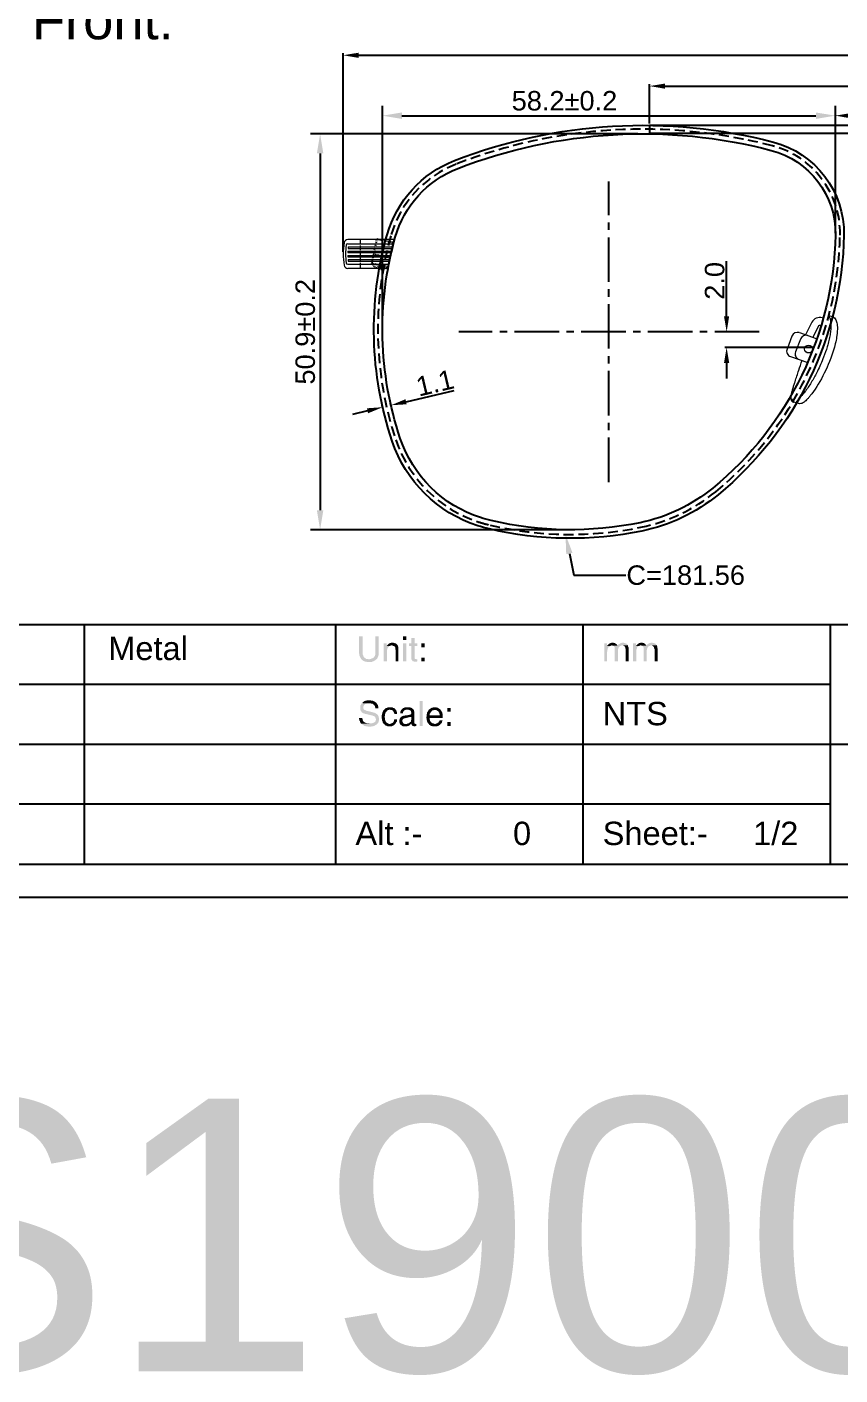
# Model space of a CAD drawing. Header units: millimetres. Extents: x 1448 to 2566, y 1057 to 1416.
# Drawn here: x 1905.1 to 2009.6, y 1057.2 to 1230.3 of the extents above; entities that cross this region are included whole.
import ezdxf
from ezdxf import colors
from ezdxf.entities.mleader import LeaderData, LeaderLine
from ezdxf.math import Vec2, Vec3

# ---------------------------------------------------------------- set-up
doc = ezdxf.new("R2010")
doc.units = ezdxf.units.MM
for name, pattern in [('ACAD_ISO02W100', [15, 12, -3]), ('CENTER2', [28.575, 19.05, -3.175, 3.175, -3.175]), ('DASHED2', [0.375, 0.25, -0.125]), ('HIDDEN', [9.525, 6.35, -3.175]), ('HIDDEN2', [0.1875, 0.125, -0.0625])]:
    doc.linetypes.add(name, pattern=pattern)
for name, color, linetype in [('Center Line', 2, 'CENTER2'), ('Dimension', 3, 'Continuous'), ('Hidden Line', 1, 'HIDDEN2'), ('Text', 4, 'Continuous')]:
    doc.layers.add(name, color=color, linetype=linetype)
doc.layers.add('标注', color=4, linetype='Continuous', lineweight=5)
doc.styles.get("Standard").update_dxf_attribs({"font": 'arial.ttf'})
doc.styles.add('宋体', font='SimSun.ttf')
doc.styles.add('样式 1', font='romant.shx')
doc.dimstyles.new('ISO-25$0', dxfattribs={"dimtxt": 2.5, "dimasz": 2.5, "dimexe": 0.5, "dimexo": 1, "dimgap": 1, "dimtad": 0, "dimtih": 1, "dimtoh": 1, "dimdec": 1, "dimzin": 10, "dimdsep": 46, "dimlunit": 6, "dimtxsty": '样式 1', "dimcen": 0, "dimclrd": 256, "dimclre": 256, "dimclrt": 7, "dimazin": 0, "dimtfac": 1, "dimtdec": 1, "dimtofl": 0, "dimtmove": 0, "dimatfit": 0, "dimfxl": 1, "dimtolj": 1, "dimtzin": 10, "dimarcsym": 0})
doc.dimstyles.new('Standard$0', dxfattribs={"dimtxt": 2.3, "dimasz": 2, "dimexe": 1, "dimexo": 1, "dimgap": 1, "dimtad": 0, "dimtih": 1, "dimtoh": 1, "dimdec": 1, "dimzin": 0, "dimdsep": 46, "dimtxsty": 'Standard', "dimcen": 0, "dimclrd": 4, "dimclre": 4, "dimclrt": 4, "dimadec": 1, "dimazin": 0, "dimtfac": 1, "dimtdec": 1, "dimtofl": 0, "dimtmove": 0, "dimatfit": 0, "dimfxl": 1, "dimtolj": 1, "dimtzin": 0, "dimarcsym": 0})

# ---------------------------------------------------------------- blocks, each defined once
blk = doc.blocks.new('*D165')
at = {"layer": 'Defpoints', "color": 0, "transparency": 16777216}
for p in [(1995.05, 1191.19), (1997.19, 1191.19), (2006.56, 1189.19)]:
    blk.add_point(p, dxfattribs=at)
at = {"layer": 'Dimension', "color": 3, "lineweight": -2, "transparency": 16777216}
for p, q in [((1995.05, 1193.19), (1995.05, 1200.27)), ((1996.94, 1191.19), (1994.8, 1191.19)), ((2006.31, 1189.19), (1994.8, 1189.19)), ((1995.05, 1187.19), (1995.05, 1185.19))]:
    blk.add_line(p, q, dxfattribs=at)
at = {"layer": 'Dimension', "color": 3, "transparency": 16777216}
for points in [[(1994.71, 1193.19), (1995.38, 1193.19), (1995.05, 1191.19)], [(1994.71, 1187.19), (1995.38, 1187.19), (1995.05, 1189.19)]]:
    blk.add_solid(points, dxfattribs=at)
at = {"layer": 'Dimension', "transparency": 16777216, "insert": (1993.52, 1197.73), "char_height": 2.5, "attachment_point": 5, "rotation": 90}
blk.add_mtext('\\A1;2.0', dxfattribs=at)
blk = doc.blocks.new('ET3WT23T32T')
at = {"layer": 'Center Line', "color": 251, "linetype": 'DASHED2', "ltscale": 0.3, "true_color": 0x636466}
for p, q in [((-4.36, 3.72), (-4.36, 0.52)), ((-4.36, 3.72), (-2.16, 3.72)), ((-2.16, 0.52), (-2.16, 3.72))]:
    blk.add_line(p, q, dxfattribs=at)
blk.add_lwpolyline([(-4.36, 1.72), (-2.16, 1.72)], dxfattribs=at)
blk.add_lwpolyline([(-2.16, 0.52, -0.180894), (-3.06, 0.04), (-3.06, 0.27), (-3.46, 0.27), (-3.46, 0.04, -0.180894), (-4.36, 0.52)], format="xyb", close=True, dxfattribs=at)
blk = doc.blocks.new('*D234')
at = {"layer": 'Defpoints', "color": 0, "transparency": 16777216}
for p in [(2009.02, 1218.95), (2009.02, 1203.83), (1950.82, 1191.45)]:
    blk.add_point(p, dxfattribs=at)
at = {"layer": 'Dimension', "lineweight": -2, "transparency": 16777216}
for p, q in [((1950.82, 1192.07), (1950.82, 1220.2)), ((2009.02, 1204.45), (2009.02, 1220.2)), ((1953.32, 1218.95), (2006.52, 1218.95))]:
    blk.add_line(p, q, dxfattribs=at)
at = {"layer": 'Dimension', "transparency": 16777216}
for points in [[(1953.32, 1219.36), (1953.32, 1218.53), (1950.82, 1218.95)], [(2006.52, 1219.36), (2006.52, 1218.53), (2009.02, 1218.95)]]:
    blk.add_solid(points, dxfattribs=at)
at = {"layer": 'Dimension', "transparency": 16777216, "insert": (1974.21, 1220.85), "char_height": 2.5, "attachment_point": 5}
blk.add_mtext('58.2±0.2', dxfattribs=at)
blk = doc.blocks.new('*D235')
at = {"layer": 'Defpoints', "color": 0, "transparency": 16777216}
for p in [(1984.25, 1216.61), (1942.81, 1165.76), (1974.97, 1165.76)]:
    blk.add_point(p, dxfattribs=at)
at = {"layer": 'Dimension', "lineweight": -2, "transparency": 16777216}
for p, q in [((1983.63, 1216.61), (1941.56, 1216.61)), ((1942.81, 1214.11), (1942.81, 1168.26)), ((1974.35, 1165.76), (1941.56, 1165.76))]:
    blk.add_line(p, q, dxfattribs=at)
at = {"layer": 'Dimension', "transparency": 16777216}
for points in [[(1942.39, 1214.11), (1943.22, 1214.11), (1942.81, 1216.61)], [(1942.39, 1168.26), (1943.22, 1168.26), (1942.81, 1165.76)]]:
    blk.add_solid(points, dxfattribs=at)
at = {"layer": 'Dimension', "transparency": 16777216, "insert": (1940.91, 1191.19), "char_height": 2.5, "attachment_point": 5, "rotation": 90}
blk.add_mtext('50.9±0.2', dxfattribs=at)
blk = doc.blocks.new('bab')
at = {"lineweight": 9}
for p, q in [((148.83, 441.63), (148, 440.01)), ((151.5, 442.3), (151.05, 442.45)), ((147.23, 440.27), (149.4, 439.52)), ((149.72, 441.17), (148.96, 439.68)), ((146.28, 439.83), (145.65, 438.17)), ((147.38, 439.45), (146.74, 437.8)), ((146.1, 437.19), (148.3, 436.44)), ((147.11, 431.16), (146.52, 431.36))]:
    blk.add_line(p, q, dxfattribs=at)
blk.add_circle((148.41, 438.16), 0.5, dxfattribs=at)
for centre, radius, start, end in [((149.86, 441.04), 1.18, 74.8054, 150.4338), ((146.98, 439.56), 0.75, 71.0385, 158.9464), ((148.08, 439.19), 0.75, 71.0385, 158.9464), ((149.86, 441.04), 0.18, 70.6422, 150.4338), ((146.35, 437.9), 0.75, 158.9464, 251.0385), ((147.44, 437.53), 0.75, 158.9464, 251.0385)]:
    blk.add_arc(centre, radius, start, end, dxfattribs=at)
blk.add_arc((146.68, 431.84), 0.5, 187.9646, 251.0385)
for points, knots in [([(151.03, 442.37), (151.06, 442.33), (151.09, 442.29), (151.16, 442.13), (151.2, 442.01), (151.26, 441.72), (151.27, 441.56), (151.29, 441.2), (151.28, 441.01), (151.26, 440.61), (151.23, 440.39), (151.17, 439.94), (151.12, 439.69), (151.01, 439.2), (150.95, 438.95), (150.86, 438.63), (150.83, 438.54), (150.81, 438.46)], [0.342327, 0.342327, 0.342327, 0.342327, 0.733059, 0.733059, 1.466118, 1.466118, 2.199177, 2.199177, 2.932236, 2.932236, 3.665693, 3.665693, 4.39915, 4.39915, 5.132608, 5.132608, 5.375972, 5.375972, 5.375972, 5.375972]), ([(151.5, 442.3), (151.59, 442.27), (151.66, 442.22), (151.87, 442.03), (151.96, 441.85), (152.08, 441.48), (152.11, 441.24), (152.13, 440.66), (152.11, 440.3), (152.02, 439.64), (151.97, 439.36), (151.84, 438.77), (151.76, 438.47), (151.67, 438.17)], [0, 0, 0, 0, 0.525689, 0.525689, 1.652907, 1.652907, 2.923389, 2.923389, 4.456515, 4.456515, 5.498466, 5.498466, 6.576224, 6.576224, 6.576224, 6.576224]), ([(150.81, 438.46), (150.67, 438.01), (150.51, 437.56), (150.1, 436.49), (149.84, 435.88), (149.34, 434.88), (149.11, 434.45), (148.6, 433.6), (148.33, 433.19), (148.01, 432.76), (147.96, 432.7), (147.92, 432.65)], [12.477352, 12.477352, 12.477352, 12.477352, 13.824357, 13.824357, 15.774274, 15.774274, 17.2906, 17.2906, 18.806925, 18.806925, 19.033217, 19.033217, 19.033217, 19.033217]), ([(151.67, 438.17), (151.34, 437.09), (150.92, 436.05), (149.95, 434.09), (149.41, 433.2), (148.82, 432.42)], [0, 0, 0, 0, 3.393519, 3.393519, 6.793295, 6.793295, 6.793295, 6.793295]), ([(146.6, 433.75), (146.63, 433.82), (146.65, 433.89), (146.83, 434.45), (146.99, 434.95), (147.3, 435.86), (147.44, 436.28), (147.59, 436.68)], [9.004309, 9.004309, 9.004309, 9.004309, 9.230601, 9.230601, 10.746927, 10.746927, 12.028994, 12.028994, 12.028994, 12.028994]), ([(146.33, 432.85), (146.37, 432.99), (146.42, 433.14), (146.51, 433.44), (146.56, 433.59), (146.6, 433.75)], [8.414025, 8.414025, 8.414025, 8.414025, 8.934537, 8.934537, 9.455744, 9.455744, 9.455744, 9.455744]), ([(146.18, 431.77), (146.18, 431.77), (146.18, 431.77), (146.18, 431.77), (146.18, 431.78), (146.18, 431.8), (146.17, 431.91), (146.17, 432.01), (146.19, 432.23), (146.21, 432.35), (146.26, 432.58), (146.29, 432.71), (146.33, 432.85)], [0.853482, 0.853482, 0.853482, 0.853482, 0.855432, 0.855432, 0.855432, 0.944962, 0.944962, 1.417442, 1.417442, 1.889923, 1.889923, 2.345183, 2.345183, 2.345183, 2.345183]), ([(147.92, 432.65), (147.83, 432.53), (147.74, 432.41), (147.56, 432.19), (147.46, 432.08), (147.37, 431.97), (147.36, 431.96), (147.35, 431.95), (147.33, 431.93), (147.28, 431.87), (147.23, 431.81), (147.17, 431.75), (147.06, 431.62), (146.94, 431.49), (146.83, 431.36)], [20.071782, 20.071782, 20.071782, 20.071782, 20.592988, 20.592988, 21.113501, 21.113501, 21.113501, 21.18052, 21.18052, 21.18052, 21.484011, 21.484011, 21.484011, 22.11914, 22.11914, 22.11914, 22.11914]), ([(148.27, 431.75), (148.13, 431.59), (147.99, 431.45), (147.71, 431.25), (147.57, 431.18), (147.31, 431.12), (147.2, 431.13), (147.11, 431.16)], [0, 0, 0, 0, 0.796315, 0.796315, 1.559532, 1.559532, 2.335249, 2.335249, 2.335249, 2.335249]), ([(148.82, 432.42), (148.73, 432.31), (148.64, 432.19), (148.46, 431.97), (148.37, 431.86), (148.27, 431.75)], [0, 0, 0, 0, 0.516499, 0.516499, 1.03397, 1.03397, 1.03397, 1.03397])]:
    blk.add_open_spline(points, degree=3, knots=knots, dxfattribs=at)
blk = doc.blocks.new('*D238')
at = {"layer": 'Defpoints', "color": 0, "transparency": 16777216}
for p in [(1950.92, 1181.17), (1951.91, 1181.75), (1951.99, 1181.42)]:
    blk.add_point(p, dxfattribs=at)
at = {"layer": 'Dimension', "color": 3, "lineweight": -2, "transparency": 16777216}
for p, q in [((1953.86, 1182.21), (1960.02, 1183.66)), ((1948.89, 1181.04), (1946.95, 1180.58)), ((1950.86, 1181.41), (1950.78, 1181.74)), ((1951.93, 1181.66), (1951.85, 1181.99))]:
    blk.add_line(p, q, dxfattribs=at)
at = {"layer": 'Dimension', "color": 3, "transparency": 16777216}
for points in [[(1948.82, 1181.36), (1948.97, 1180.72), (1950.84, 1181.5)], [(1953.78, 1182.53), (1953.93, 1181.88), (1951.91, 1181.75)]]:
    blk.add_solid(points, dxfattribs=at)
at = {"layer": 'Dimension', "transparency": 16777216, "insert": (1957.57, 1184.63), "char_height": 2.5, "attachment_point": 5, "rotation": 13.2563}
blk.add_mtext('\\A1;1.1', dxfattribs=at)
blk = doc.blocks.new('*D240')
at = {"layer": 'Defpoints', "color": 0, "ltscale": 1000, "transparency": 16777216}
for p in [(2088.77, 1226.71), (1945.77, 1201.19), (2088.77, 1201.19)]:
    blk.add_point(p, dxfattribs=at)
at = {"layer": 'Dimension', "color": 3, "lineweight": -2, "ltscale": 1000, "transparency": 16777216}
for p, q in [((1945.77, 1201.44), (1945.77, 1226.96)), ((1947.77, 1226.71), (2086.77, 1226.71)), ((2088.77, 1201.44), (2088.77, 1226.96))]:
    blk.add_line(p, q, dxfattribs=at)
at = {"layer": 'Dimension', "color": 3, "ltscale": 1000, "transparency": 16777216}
for points in [[(1947.77, 1227.04), (1947.77, 1226.37), (1945.77, 1226.71)], [(2086.77, 1227.04), (2086.77, 1226.37), (2088.77, 1226.71)]]:
    blk.add_solid(points, dxfattribs=at)
at = {"layer": 'Dimension', "ltscale": 1000, "transparency": 16777216, "insert": (2017.27, 1228.23), "char_height": 2.5, "attachment_point": 5}
blk.add_mtext('\\A1;143±1', dxfattribs=at)
blk = doc.blocks.new('*D241')
at = {"layer": 'Defpoints', "color": 0, "ltscale": 1000, "transparency": 16777216}
for p in [(2025.53, 1218.95), (2009.02, 1203.62), (2025.53, 1203.83)]:
    blk.add_point(p, dxfattribs=at)
at = {"layer": 'Dimension', "color": 3, "lineweight": -2, "ltscale": 1000, "transparency": 16777216}
for p, q in [((2009.02, 1203.87), (2009.02, 1219.2)), ((2025.53, 1204.08), (2025.53, 1219.2)), ((2011.02, 1218.95), (2023.53, 1218.95))]:
    blk.add_line(p, q, dxfattribs=at)
at = {"layer": 'Dimension', "color": 3, "ltscale": 1000, "transparency": 16777216}
for points in [[(2011.02, 1219.28), (2011.02, 1218.61), (2009.02, 1218.95)], [(2023.53, 1219.28), (2023.53, 1218.61), (2025.53, 1218.95)]]:
    blk.add_solid(points, dxfattribs=at)
at = {"layer": 'Dimension', "ltscale": 1000, "transparency": 16777216, "insert": (2017.27, 1220.47), "char_height": 2.5, "attachment_point": 5}
blk.add_mtext('\\A1;16.5±0.5', dxfattribs=at)
blk = doc.blocks.new('*D242')
at = {"layer": 'Defpoints', "color": 0, "transparency": 16777216}
for p in [(2049.38, 1222.75), (1985.15, 1217.7), (2049.38, 1217.7)]:
    blk.add_point(p, dxfattribs=at)
at = {"layer": 'Dimension', "color": 3, "lineweight": -2, "transparency": 16777216}
for p, q in [((1985.15, 1217.95), (1985.15, 1223)), ((1987.15, 1222.75), (2047.38, 1222.75)), ((2049.38, 1217.95), (2049.38, 1223))]:
    blk.add_line(p, q, dxfattribs=at)
at = {"layer": 'Dimension', "color": 3, "transparency": 16777216}
for points in [[(1987.15, 1223.08), (1987.15, 1222.41), (1985.15, 1222.75)], [(2047.38, 1223.08), (2047.38, 1222.41), (2049.38, 1222.75)]]:
    blk.add_solid(points, dxfattribs=at)
at = {"layer": 'Dimension', "transparency": 16777216, "insert": (2017.26, 1224.27), "char_height": 2.5, "attachment_point": 5}
blk.add_mtext('\\A1;64.2', dxfattribs=at)

msp = doc.modelspace()

# ---------------------------------------------------------------- hatches: boundary and pattern name
at = {"transparency": 33554559}
for points in [[(1948.27518, 1152.06603), (1947.82385, 1152.06603), (1947.82385, 1149.85455), (1947.86899, 1149.76429), (1947.86899, 1149.58376), (1947.91412, 1149.49349), (1947.95925, 1149.40323), (1947.95925, 1149.31297), (1948.00438, 1149.26783), (1948.04952, 1149.2227), (1948.09465, 1149.13244), (1949.08756, 1149.13244), (1948.99729, 1149.13244), (1948.90703, 1149.17757), (1948.7265, 1149.17757), (1948.68137, 1149.2227), (1948.5911, 1149.26783), (1948.54597, 1149.31297), (1948.50084, 1149.3581), (1948.4557, 1149.40323), (1948.41057, 1149.44836), (1948.36544, 1149.53863), (1948.36544, 1149.58376), (1948.32031, 1149.67402), (1948.27518, 1149.76429), (1948.27518, 1150.03508)], [(1950.35126, 1152.06603), (1949.89993, 1152.06603), (1949.89993, 1150.03508), (1949.89993, 1149.71915), (1949.8548, 1149.62889), (1949.8548, 1149.58376), (1949.80967, 1149.49349), (1949.76454, 1149.44836), (1949.71941, 1149.3581), (1949.67427, 1149.31297), (1949.58401, 1149.26783), (1949.53888, 1149.2227), (1949.44861, 1149.2227), (1949.35835, 1149.17757), (1949.26808, 1149.17757), (1949.17782, 1149.13244), (1948.09465, 1149.13244), (1948.13978, 1149.0873), (1948.18491, 1149.04217), (1948.27518, 1148.99704), (1948.32031, 1148.95191), (1948.41057, 1148.90678), (1948.4557, 1148.86164), (1948.54597, 1148.86164), (1948.63623, 1148.81651), (1948.7265, 1148.81651), (1948.81676, 1148.77138), (1949.44861, 1148.77138), (1949.53888, 1148.81651), (1949.62914, 1148.86164), (1949.67427, 1148.86164), (1949.76454, 1148.90678), (1949.80967, 1148.95191), (1949.89993, 1148.99704), (1949.94507, 1149.04217), (1950.03533, 1149.0873), (1950.03533, 1149.13244), (1950.1256, 1149.17757), (1950.17073, 1149.26783), (1950.21586, 1149.31297), (1950.21586, 1149.40323), (1950.26099, 1149.49349), (1950.30612, 1149.53863), (1950.30612, 1149.62889), (1950.35126, 1149.71915), (1950.35126, 1150.03508)], [(1953.87157, 1151.61471), (1953.87157, 1152.06603), (1953.46538, 1152.06603), (1953.46538, 1151.61471)], [(1954.95474, 1151.84037), (1954.54855, 1151.84037), (1954.54855, 1151.16338), (1954.23262, 1151.16338), (1954.23262, 1150.84746), (1954.54855, 1150.84746), (1954.54855, 1149.13244), (1954.59368, 1149.04217), (1954.63881, 1148.99704), (1954.63881, 1148.95191), (1954.68394, 1148.90678), (1954.72908, 1148.86164), (1954.81934, 1148.86164), (1954.90961, 1148.81651), (1955.1804, 1148.81651), (1955.3158, 1148.86164), (1955.3158, 1149.13244), (1955.1804, 1149.13244), (1955.09013, 1149.17757), (1954.99987, 1149.17757), (1954.95474, 1149.2227), (1954.95474, 1150.84746), (1955.3158, 1150.84746), (1955.3158, 1151.16338), (1954.95474, 1151.16338)], [(1951.34416, 1151.16338), (1950.98311, 1151.16338), (1950.98311, 1148.86164), (1951.3893, 1148.86164), (1951.3893, 1150.08021), (1951.3893, 1150.30587), (1951.43443, 1150.39614), (1951.43443, 1150.4864), (1951.47956, 1150.53153), (1951.52469, 1150.6218), (1951.56982, 1150.66693), (1951.56982, 1150.66693), (1951.61496, 1150.75719), (1951.66009, 1150.80233), (1951.34416, 1150.84746)], [(1952.06628, 1151.25365), (1951.97601, 1151.25365), (1951.88575, 1151.20852), (1951.79549, 1151.20852), (1951.70522, 1151.16338), (1951.66009, 1151.11825), (1951.56982, 1151.07312), (1951.52469, 1151.02799), (1951.43443, 1150.93772), (1951.34416, 1150.84746), (1951.66009, 1150.80233), (1951.75035, 1150.84746), (1951.84062, 1150.84746), (1951.88575, 1150.89259), (1952.78839, 1150.89259), (1952.74326, 1150.98286), (1952.69813, 1151.02799), (1952.653, 1151.07312), (1952.60786, 1151.11825), (1952.5176, 1151.16338), (1952.42734, 1151.16338), (1952.3822, 1151.20852), (1952.29194, 1151.20852), (1952.20168, 1151.25365)], [(1952.78839, 1150.89259), (1951.97601, 1150.89259), (1952.06628, 1150.89259), (1952.15654, 1150.84746), (1952.24681, 1150.84746), (1952.33707, 1150.80233), (1952.3822, 1150.75719), (1952.3822, 1150.71206), (1952.42734, 1150.66693), (1952.47247, 1150.6218), (1952.47247, 1150.39614), (1952.5176, 1150.30587), (1952.5176, 1148.86164), (1952.87866, 1148.86164), (1952.87866, 1150.66693), (1952.83353, 1150.75719), (1952.83353, 1150.84746)], [(1953.87157, 1148.86164), (1953.87157, 1151.16338), (1953.46538, 1151.16338), (1953.46538, 1148.86164)], [(1956.26357, 1150.66693), (1956.26357, 1151.16338), (1955.81225, 1151.16338), (1955.81225, 1150.66693)], [(1979.68717, 1151.16338), (1979.32611, 1151.16338), (1979.32611, 1148.86164), (1979.68717, 1148.86164), (1979.68717, 1150.08021), (1979.7323, 1150.17048), (1979.7323, 1150.35101), (1979.77743, 1150.44127), (1979.77743, 1150.53153), (1979.82256, 1150.6218), (1979.8677, 1150.66693), (1979.91283, 1150.71206), (1980.00309, 1150.80233), (1979.68717, 1150.84746)], [(1980.40928, 1151.25365), (1980.27389, 1151.25365), (1980.18362, 1151.20852), (1980.13849, 1151.20852), (1980.04823, 1151.16338), (1979.95796, 1151.11825), (1979.91283, 1151.07312), (1979.82256, 1150.98286), (1979.77743, 1150.93772), (1979.68717, 1150.84746), (1980.00309, 1150.80233), (1980.04823, 1150.84746), (1980.13849, 1150.84746), (1980.22875, 1150.89259), (1980.31902, 1150.89259), (1980.996, 1150.93772), (1980.95087, 1150.98286), (1980.90574, 1151.07312), (1980.8606, 1151.07312), (1980.81547, 1151.11825), (1980.72521, 1151.16338), (1980.68008, 1151.20852), (1980.58981, 1151.20852), (1980.49955, 1151.25365)], [(1980.996, 1150.93772), (1980.31902, 1150.89259), (1980.36415, 1150.89259), (1980.45442, 1150.84746), (1981.04113, 1150.89259)], [(1981.67298, 1151.25365), (1981.58272, 1151.25365), (1981.53759, 1151.20852), (1981.44732, 1151.20852), (1981.35706, 1151.16338), (1981.31193, 1151.11825), (1981.22166, 1151.07312), (1981.1314, 1151.02799), (1981.08627, 1150.93772), (1981.04113, 1150.89259), (1980.45442, 1150.84746), (1980.54468, 1150.84746), (1980.58981, 1150.75719), (1980.58981, 1150.75719), (1980.63494, 1150.71206), (1980.68008, 1150.6218), (1980.68008, 1148.86164), (1981.08627, 1148.86164), (1981.08627, 1150.39614), (1981.1314, 1150.4864), (1981.1314, 1150.57667), (1981.17653, 1150.6218), (1981.22166, 1150.71206), (1981.26679, 1150.71206), (1981.31193, 1150.80233), (1981.40219, 1150.84746), (1981.44732, 1150.84746), (1981.53759, 1150.89259), (1981.62785, 1150.89259), (1982.34997, 1150.93772), (1982.30483, 1150.98286), (1982.2597, 1151.02799), (1982.2597, 1151.07312), (1982.16944, 1151.11825), (1982.12431, 1151.16338), (1982.03404, 1151.16338), (1981.98891, 1151.20852), (1981.89864, 1151.20852), (1981.80838, 1151.25365)], [(1982.34997, 1150.93772), (1981.62785, 1150.89259), (1981.76325, 1150.89259), (1981.80838, 1150.84746), (1981.89864, 1150.80233), (1981.94378, 1150.75719), (1981.98891, 1150.71206), (1982.03404, 1150.6218), (1982.03404, 1150.53153), (1982.07917, 1150.44127), (1982.07917, 1148.86164), (1982.44023, 1148.86164), (1982.44023, 1150.4864), (1982.44023, 1150.66693), (1982.3951, 1150.75719), (1982.3951, 1150.84746)], [(1983.38801, 1151.16338), (1983.02695, 1151.16338), (1983.02695, 1148.86164), (1983.43314, 1148.86164), (1983.43314, 1150.35101), (1983.47827, 1150.44127), (1983.5234, 1150.53153), (1983.5234, 1150.6218), (1983.56854, 1150.66693), (1983.6588, 1150.71206), (1983.70393, 1150.80233), (1983.38801, 1150.84746)], [(1984.11012, 1151.25365), (1983.97472, 1151.25365), (1983.92959, 1151.20852), (1983.83933, 1151.20852), (1983.74906, 1151.16338), (1983.70393, 1151.11825), (1983.61367, 1151.07312), (1983.5234, 1150.98286), (1983.47827, 1150.93772), (1983.38801, 1150.84746), (1983.70393, 1150.80233), (1983.7942, 1150.84746), (1983.83933, 1150.84746), (1983.92959, 1150.89259), (1984.01986, 1150.89259), (1984.69684, 1150.93772), (1984.65171, 1150.98286), (1984.60658, 1151.07312), (1984.60658, 1151.07312), (1984.51631, 1151.11825), (1984.47118, 1151.16338), (1984.38091, 1151.20852), (1984.29065, 1151.20852), (1984.20039, 1151.25365)], [(1984.69684, 1150.93772), (1984.01986, 1150.89259), (1984.06499, 1150.89259), (1984.15525, 1150.84746), (1984.74197, 1150.89259)], [(1985.41895, 1151.25365), (1985.32869, 1151.25365), (1985.23843, 1151.20852), (1985.14816, 1151.20852), (1985.0579, 1151.16338), (1985.01276, 1151.11825), (1984.9225, 1151.07312), (1984.87737, 1151.02799), (1984.7871, 1150.93772), (1984.74197, 1150.89259), (1984.15525, 1150.84746), (1984.24552, 1150.84746), (1984.29065, 1150.75719), (1984.29065, 1150.75719), (1984.33578, 1150.71206), (1984.38091, 1150.6218), (1984.38091, 1148.86164), (1984.7871, 1148.86164), (1984.7871, 1150.30587), (1984.83224, 1150.39614), (1984.83224, 1150.4864), (1984.87737, 1150.57667), (1984.9225, 1150.6218), (1984.9225, 1150.71206), (1984.96763, 1150.71206), (1985.01276, 1150.80233), (1985.10303, 1150.84746), (1985.19329, 1150.84746), (1985.23843, 1150.89259), (1985.32869, 1150.89259), (1986.0508, 1150.93772), (1986.00567, 1150.98286), (1985.96054, 1151.02799), (1985.96054, 1151.07312), (1985.91541, 1151.11825), (1985.82514, 1151.16338), (1985.78001, 1151.16338), (1985.68975, 1151.20852), (1985.59948, 1151.20852), (1985.50922, 1151.25365)], [(1986.0508, 1150.93772), (1985.32869, 1150.89259), (1985.46409, 1150.89259), (1985.55435, 1150.84746), (1985.59948, 1150.80233), (1985.64462, 1150.75719), (1985.68975, 1150.71206), (1985.73488, 1150.6218), (1985.73488, 1150.53153), (1985.78001, 1150.44127), (1985.78001, 1148.86164), (1986.1862, 1148.86164), (1986.1862, 1150.4864), (1986.1862, 1150.4864), (1986.14107, 1150.57667), (1986.14107, 1150.75719), (1986.09594, 1150.84746)], [(1956.26357, 1148.86164), (1956.26357, 1149.31297), (1955.81225, 1149.31297), (1955.81225, 1148.86164)], [(1948.18491, 1143.49091), (1948.13978, 1143.44578), (1948.09465, 1143.35552), (1948.04952, 1143.26525), (1948.00438, 1143.22012), (1947.95925, 1143.12986), (1947.95925, 1142.6334), (1948.00438, 1142.54314), (1948.04952, 1142.49801), (1948.09465, 1142.40774), (1948.13978, 1142.36261), (1948.13978, 1142.31748), (1948.23004, 1142.27235), (1948.27518, 1142.22721), (1948.36544, 1142.18208), (1948.4557, 1142.18208), (1948.54597, 1142.13695), (1948.63623, 1142.09182), (1948.7265, 1142.09182), (1949.26808, 1141.95642), (1949.35835, 1141.91129), (1949.49374, 1141.91129), (1949.58401, 1141.86616), (1949.67427, 1141.82102), (1949.71941, 1141.82102), (1949.80967, 1141.77589), (1949.8548, 1141.73076), (1949.8548, 1141.73076), (1949.89993, 1141.6405), (1949.94507, 1141.59536), (1949.94507, 1141.5051), (1949.9902, 1141.41484), (1949.9902, 1141.32457), (1949.94507, 1141.27944), (1949.94507, 1141.18917), (1949.89993, 1141.09891), (1949.80967, 1141.05378), (1949.76454, 1141.00865), (1949.76454, 1141.00865), (1949.67427, 1140.96351), (1949.62914, 1140.91838), (1949.53888, 1140.91838), (1949.44861, 1140.87325), (1949.17782, 1140.87325), (1948.09465, 1140.82812), (1948.18491, 1140.78298), (1948.23004, 1140.73785), (1948.32031, 1140.69272), (1948.36544, 1140.64759), (1948.4557, 1140.60246), (1948.50084, 1140.55732), (1948.5911, 1140.55732), (1948.68137, 1140.51219), (1948.86189, 1140.51219), (1948.95216, 1140.46706), (1949.35835, 1140.46706), (1949.44861, 1140.51219), (1949.62914, 1140.51219), (1949.67427, 1140.55732), (1949.76454, 1140.55732), (1949.8548, 1140.60246), (1949.89993, 1140.64759), (1949.9902, 1140.69272), (1950.03533, 1140.73785), (1950.08046, 1140.73785), (1950.1256, 1140.78298), (1950.17073, 1140.87325), (1950.26099, 1140.91838), (1950.30612, 1141.00865), (1950.30612, 1141.05378), (1950.35126, 1141.14404), (1950.35126, 1141.23431), (1950.39639, 1141.32457), (1950.39639, 1141.55023), (1950.35126, 1141.6405), (1950.35126, 1141.73076), (1950.30612, 1141.82102), (1950.26099, 1141.86616), (1950.26099, 1141.95642), (1950.17073, 1142.00155), (1950.17073, 1142.00155), (1950.1256, 1142.04669), (1950.08046, 1142.09182), (1949.9902, 1142.13695), (1949.94507, 1142.18208), (1949.8548, 1142.22721), (1949.76454, 1142.27235), (1949.67427, 1142.27235), (1949.53888, 1142.31748), (1948.99729, 1142.45287), (1948.99729, 1142.45287), (1948.86189, 1142.49801), (1948.77163, 1142.49801), (1948.68137, 1142.54314), (1948.5911, 1142.58827), (1948.54597, 1142.58827), (1948.50084, 1142.6334), (1948.4557, 1142.67854), (1948.41057, 1142.72367), (1948.36544, 1142.81393), (1948.36544, 1143.03959), (1948.41057, 1143.12986), (1948.4557, 1143.22012), (1948.50084, 1143.26525), (1948.54597, 1143.31039), (1948.5911, 1143.35552), (1948.63623, 1143.40065), (1948.7265, 1143.40065), (1948.81676, 1143.44578), (1949.08756, 1143.44578)], [(1949.08756, 1143.85197), (1948.86189, 1143.85197), (1948.77163, 1143.80684), (1948.68137, 1143.80684), (1948.5911, 1143.76171), (1948.54597, 1143.76171), (1948.4557, 1143.71658), (1948.41057, 1143.67144), (1948.32031, 1143.62631), (1948.27518, 1143.58118), (1948.23004, 1143.53605), (1948.18491, 1143.49091), (1949.08756, 1143.44578), (1949.35835, 1143.44578), (1949.44861, 1143.40065), (1949.53888, 1143.40065), (1949.58401, 1143.35552), (1949.67427, 1143.31039), (1949.67427, 1143.26525), (1949.76454, 1143.22012), (1949.80967, 1143.17499), (1949.8548, 1143.08473), (1949.8548, 1142.99446), (1949.89993, 1142.9042), (1949.89993, 1142.81393), (1950.30612, 1142.81393), (1950.30612, 1142.99446), (1950.26099, 1143.08473), (1950.26099, 1143.17499), (1950.21586, 1143.26525), (1950.17073, 1143.31039), (1950.1256, 1143.40065), (1950.08046, 1143.44578), (1950.03533, 1143.53605), (1949.94507, 1143.58118), (1949.94507, 1143.58118), (1949.8548, 1143.67144), (1949.80967, 1143.67144), (1949.71941, 1143.71658), (1949.62914, 1143.76171), (1949.58401, 1143.80684), (1949.40348, 1143.80684), (1949.31322, 1143.85197), (1949.22295, 1143.85197)], [(1951.79549, 1142.94933), (1951.52469, 1142.94933), (1951.43443, 1142.9042), (1951.34416, 1142.85906), (1951.2539, 1142.85906), (1951.20877, 1142.81393), (1951.1185, 1142.72367), (1951.07337, 1142.67854), (1951.02824, 1142.6334), (1951.84062, 1142.6334), (1951.93088, 1142.58827), (1952.02115, 1142.58827), (1952.11141, 1142.54314), (1952.15654, 1142.49801), (1952.20168, 1142.40774), (1952.24681, 1142.36261), (1952.29194, 1142.27235), (1952.33707, 1142.18208), (1952.33707, 1142.09182), (1952.69813, 1142.09182), (1952.69813, 1142.31748), (1952.653, 1142.36261), (1952.653, 1142.45287), (1952.60786, 1142.54314), (1952.56273, 1142.58827), (1952.5176, 1142.67854), (1952.42734, 1142.72367), (1952.42734, 1142.7688), (1952.3822, 1142.81393), (1952.29194, 1142.85906), (1952.20168, 1142.85906), (1952.15654, 1142.9042), (1952.06628, 1142.94933), (1951.88575, 1142.94933)], [(1954.05209, 1142.94933), (1953.73617, 1142.94933), (1953.6459, 1142.9042), (1953.55564, 1142.85906), (1953.51051, 1142.85906), (1953.42024, 1142.81393), (1953.37511, 1142.7688), (1953.32998, 1142.72367), (1953.28485, 1142.67854), (1953.23972, 1142.6334), (1953.19458, 1142.54314), (1953.14945, 1142.45287), (1953.10432, 1142.36261), (1953.10432, 1142.18208), (1953.46538, 1142.18208), (1953.46538, 1142.31748), (1953.51051, 1142.40774), (1953.55564, 1142.45287), (1953.60077, 1142.54314), (1953.6459, 1142.54314), (1953.73617, 1142.58827), (1953.82643, 1142.6334), (1954.81934, 1142.6334), (1954.77421, 1142.72367), (1954.68394, 1142.7688), (1954.63881, 1142.81393), (1954.59368, 1142.85906), (1954.50342, 1142.9042), (1954.45828, 1142.9042), (1954.36802, 1142.94933), (1954.14236, 1142.94933)], [(1955.58659, 1140.55732), (1955.58659, 1143.76171), (1955.99278, 1143.76171), (1955.99278, 1140.55732)], [(1957.5724, 1142.94933), (1957.34674, 1142.94933), (1957.25648, 1142.9042), (1957.16621, 1142.9042), (1957.07595, 1142.85906), (1957.03082, 1142.81393), (1956.94055, 1142.7688), (1956.89542, 1142.72367), (1956.80516, 1142.67854), (1956.76002, 1142.6334), (1957.5724, 1142.58827), (1957.75293, 1142.58827), (1957.8432, 1142.54314), (1957.88833, 1142.49801), (1957.97859, 1142.45287), (1958.02373, 1142.40774), (1958.02373, 1142.40774), (1958.06886, 1142.31748), (1958.11399, 1142.27235), (1958.11399, 1142.18208), (1958.15912, 1142.09182), (1958.15912, 1141.91129), (1956.89542, 1141.91129), (1956.48923, 1141.86616), (1956.48923, 1141.77589), (1956.4441, 1141.68563), (1956.4441, 1141.59536), (1956.48923, 1141.5051), (1956.48923, 1141.32457), (1956.53436, 1141.23431), (1956.53436, 1141.14404), (1956.5795, 1141.09891), (1956.62463, 1141.00865), (1956.66976, 1140.91838), (1956.71489, 1140.87325), (1956.76002, 1140.82812), (1957.5724, 1140.82812), (1957.48214, 1140.82812), (1957.39188, 1140.87325), (1957.30161, 1140.87325), (1957.21135, 1140.91838), (1957.16621, 1140.96351), (1957.07595, 1141.00865), (1957.03082, 1141.05378), (1957.03082, 1141.09891), (1956.98569, 1141.14404), (1956.94055, 1141.23431), (1956.94055, 1141.27944), (1956.89542, 1141.3697), (1956.89542, 1141.59536), (1958.56531, 1141.59536), (1958.56531, 1142.09182), (1958.52018, 1142.18208), (1958.52018, 1142.27235), (1958.47505, 1142.36261), (1958.42992, 1142.40774), (1958.38478, 1142.49801), (1958.33965, 1142.54314), (1958.29452, 1142.6334), (1958.24939, 1142.67854), (1958.20425, 1142.72367), (1958.11399, 1142.7688), (1958.06886, 1142.81393), (1957.97859, 1142.85906), (1957.93346, 1142.9042), (1957.8432, 1142.9042), (1957.75293, 1142.94933), (1957.66267, 1142.94933)], [(1948.23004, 1141.59536), (1947.82385, 1141.59536), (1947.82385, 1141.41484), (1947.86899, 1141.32457), (1947.86899, 1141.23431), (1947.91412, 1141.18917), (1947.91412, 1141.09891), (1947.95925, 1141.00865), (1948.00438, 1140.96351), (1948.04952, 1140.87325), (1948.09465, 1140.82812), (1949.17782, 1140.87325), (1948.86189, 1140.87325), (1948.77163, 1140.91838), (1948.68137, 1140.91838), (1948.63623, 1140.96351), (1948.54597, 1141.00865), (1948.50084, 1141.05378), (1948.4557, 1141.05378), (1948.41057, 1141.09891), (1948.36544, 1141.18917), (1948.32031, 1141.23431), (1948.27518, 1141.32457), (1948.27518, 1141.41484), (1948.23004, 1141.5051)], [(1951.02824, 1142.6334), (1950.93797, 1142.54314), (1950.89284, 1142.49801), (1950.89284, 1142.40774), (1950.84771, 1142.36261), (1950.80258, 1142.27235), (1950.80258, 1142.18208), (1950.75745, 1142.09182), (1950.75745, 1142.00155), (1950.71231, 1141.91129), (1950.71231, 1141.55023), (1950.75745, 1141.45997), (1950.75745, 1141.27944), (1950.80258, 1141.18917), (1950.84771, 1141.09891), (1950.84771, 1141.00865), (1950.89284, 1140.96351), (1950.93797, 1140.87325), (1950.98311, 1140.82812), (1951.75035, 1140.82812), (1951.61496, 1140.82812), (1951.56982, 1140.87325), (1951.47956, 1140.91838), (1951.3893, 1140.91838), (1951.34416, 1141.00865), (1951.29903, 1141.05378), (1951.2539, 1141.09891), (1951.20877, 1141.18917), (1951.20877, 1141.23431), (1951.16364, 1141.32457), (1951.16364, 1141.5051), (1951.1185, 1141.6405), (1951.1185, 1141.82102), (1951.16364, 1141.91129), (1951.16364, 1142.09182), (1951.20877, 1142.18208), (1951.20877, 1142.27235), (1951.2539, 1142.31748), (1951.29903, 1142.36261), (1951.29903, 1142.40774), (1951.3893, 1142.45287), (1951.43443, 1142.54314), (1951.52469, 1142.58827), (1951.56982, 1142.58827), (1951.66009, 1142.6334), (1951.75035, 1142.6334)], [(1952.69813, 1141.41484), (1952.33707, 1141.41484), (1952.33707, 1141.3697), (1952.29194, 1141.27944), (1952.29194, 1141.18917), (1952.24681, 1141.09891), (1952.20168, 1141.05378), (1952.15654, 1140.96351), (1952.06628, 1140.91838), (1952.02115, 1140.87325), (1951.93088, 1140.87325), (1951.84062, 1140.82812), (1950.98311, 1140.82812), (1951.02824, 1140.78298), (1951.1185, 1140.73785), (1951.16364, 1140.64759), (1951.2539, 1140.60246), (1951.29903, 1140.60246), (1951.3893, 1140.55732), (1951.47956, 1140.51219), (1952.02115, 1140.51219), (1952.11141, 1140.55732), (1952.20168, 1140.60246), (1952.29194, 1140.64759), (1952.33707, 1140.69272), (1952.3822, 1140.73785), (1952.42734, 1140.78298), (1952.47247, 1140.82812), (1952.5176, 1140.87325), (1952.56273, 1140.96351), (1952.60786, 1141.05378), (1952.653, 1141.09891), (1952.69813, 1141.18917), (1952.69813, 1141.27944)], [(1953.28485, 1141.77589), (1953.23972, 1141.73076), (1953.14945, 1141.68563), (1953.14945, 1141.6405), (1953.10432, 1141.59536), (1953.05919, 1141.5051), (1953.01405, 1141.45997), (1953.01405, 1141.3697), (1952.96892, 1141.27944), (1952.96892, 1141.05378), (1953.01405, 1140.96351), (1953.01405, 1140.87325), (1953.05919, 1140.82812), (1953.7813, 1140.82812), (1953.6459, 1140.82812), (1953.55564, 1140.87325), (1953.51051, 1140.91838), (1953.46538, 1140.96351), (1953.42024, 1141.05378), (1953.37511, 1141.14404), (1953.37511, 1141.27944), (1953.42024, 1141.3697), (1953.46538, 1141.41484), (1953.51051, 1141.45997), (1953.55564, 1141.5051), (1953.6459, 1141.55023), (1953.73617, 1141.55023), (1953.82643, 1141.59536), (1953.9167, 1141.59536), (1954.27776, 1141.68563), (1954.45828, 1141.68563), (1954.54855, 1141.73076)], [(1954.81934, 1142.6334), (1954.00696, 1142.6334), (1954.18749, 1142.6334), (1954.23262, 1142.58827), (1954.32289, 1142.58827), (1954.41315, 1142.54314), (1954.45828, 1142.49801), (1954.50342, 1142.40774), (1954.50342, 1142.31748), (1954.54855, 1142.22721), (1954.54855, 1142.22721), (1954.50342, 1142.13695), (1954.50342, 1142.09182), (1954.45828, 1142.04669), (1954.36802, 1142.00155), (1954.32289, 1142.00155), (1954.23262, 1141.95642), (1953.73617, 1141.91129), (1953.60077, 1141.86616), (1953.51051, 1141.86616), (1953.42024, 1141.82102), (1953.37511, 1141.82102), (1953.28485, 1141.77589), (1954.54855, 1141.73076), (1954.54855, 1141.41484), (1954.50342, 1141.32457), (1954.50342, 1141.18917), (1954.45828, 1141.09891), (1954.36802, 1141.05378), (1954.32289, 1141.00865), (1954.27776, 1140.96351), (1954.23262, 1140.91838), (1954.14236, 1140.87325), (1954.05209, 1140.87325), (1953.96183, 1140.82812), (1953.05919, 1140.82812), (1953.10432, 1140.73785), (1953.19458, 1140.69272), (1953.23972, 1140.64759), (1953.28485, 1140.60246), (1953.37511, 1140.55732), (1953.46538, 1140.51219), (1954.00696, 1140.51219), (1954.05209, 1140.55732), (1954.14236, 1140.55732), (1954.23262, 1140.60246), (1954.32289, 1140.64759), (1954.36802, 1140.69272), (1954.45828, 1140.78298), (1954.45828, 1140.78298), (1954.54855, 1140.87325), (1954.95474, 1140.87325), (1954.90961, 1140.96351), (1954.90961, 1142.40774), (1954.86447, 1142.49801), (1954.86447, 1142.58827)], [(1956.76002, 1142.6334), (1956.76002, 1142.58827), (1956.66976, 1142.49801), (1956.66976, 1142.45287), (1956.62463, 1142.36261), (1956.5795, 1142.31748), (1956.53436, 1142.22721), (1956.53436, 1142.13695), (1956.48923, 1142.04669), (1956.48923, 1141.86616), (1956.89542, 1141.91129), (1956.89542, 1142.09182), (1956.94055, 1142.18208), (1956.98569, 1142.22721), (1957.03082, 1142.31748), (1957.07595, 1142.36261), (1957.07595, 1142.40774), (1957.16621, 1142.45287), (1957.21135, 1142.54314), (1957.30161, 1142.54314), (1957.39188, 1142.58827), (1957.5724, 1142.58827)], [(1958.56531, 1141.27944), (1958.15912, 1141.27944), (1958.15912, 1141.23431), (1958.11399, 1141.14404), (1958.06886, 1141.09891), (1958.02373, 1141.00865), (1957.93346, 1140.96351), (1957.88833, 1140.91838), (1957.79806, 1140.87325), (1957.75293, 1140.87325), (1957.66267, 1140.82812), (1956.76002, 1140.82812), (1956.80516, 1140.73785), (1956.85029, 1140.69272), (1956.94055, 1140.64759), (1956.98569, 1140.60246), (1957.07595, 1140.55732), (1957.16621, 1140.55732), (1957.25648, 1140.51219), (1957.8432, 1140.51219), (1957.88833, 1140.55732), (1957.97859, 1140.55732), (1958.06886, 1140.60246), (1958.11399, 1140.64759), (1958.20425, 1140.69272), (1958.24939, 1140.73785), (1958.29452, 1140.82812), (1958.38478, 1140.87325), (1958.42992, 1140.96351), (1958.47505, 1141.00865), (1958.47505, 1141.09891), (1958.52018, 1141.18917)], [(1959.60335, 1142.40774), (1959.60335, 1142.85906), (1959.15203, 1142.85906), (1959.15203, 1142.40774)], [(1954.95474, 1140.87325), (1954.54855, 1140.87325), (1954.54855, 1140.78298), (1955.045, 1140.82812), (1955.045, 1140.82812)], [(1955.1804, 1140.82812), (1955.045, 1140.82812), (1954.54855, 1140.78298), (1954.59368, 1140.69272), (1954.63881, 1140.64759), (1954.63881, 1140.64759), (1954.68394, 1140.55732), (1954.77421, 1140.55732), (1954.86447, 1140.51219), (1955.045, 1140.51219), (1955.09013, 1140.55732), (1955.1804, 1140.55732)], [(1959.60335, 1140.55732), (1959.60335, 1141.05378), (1959.15203, 1141.05378), (1959.15203, 1140.55732)]]:
    msp.add_hatch(color=256, dxfattribs=at).paths.add_polyline_path(points)

# ---------------------------------------------------------------- linework, layer by layer
at = {"color": 251, "linetype": 'ACAD_ISO02W100', "lineweight": 13, "ltscale": 0.05}
msp.add_line((1947.96474, 1203.03536), (1947.96474, 1199.33536), dxfattribs=at)
at = {"color": 6}
msp.add_line((1945.77499, 1201.18536), (1945.77499, 1201.18536), dxfattribs=at)
msp.add_line((1699.39805, 1122.82038), (2108.65355, 1122.82038))
for points in [[(2112.69159, 1118.56132), (2112.69159, 1415.56132), (1692.69159, 1415.56132), (1692.69159, 1118.56132)], [(1985.14222, 1216.70482), (2049.38348, 1216.70482), (2049.38348, 1217.70482), (1985.14222, 1217.70482)]]:
    msp.add_lwpolyline(points, close=True)
at = {"color": 7, "ltscale": 1000}
for points in [[(2001.05204, 1215.56176, -0.346651689), (2010.12236, 1203.60381, -0.219878699), (1993.96301, 1170.26356, -0.121753931), (1984.14446, 1165.58955, -0.108366061), (1964.55465, 1165.86205, -0.021466232), (1963.07043, 1166.27279, -0.237662261), (1952.06495, 1177.15091, -0.151071875), (1951.41144, 1203.63007, -0.235488168), (1960.09516, 1213.18341, -0.15753041)], [(2000.77512, 1214.49719, -0.346651689), (2009.02254, 1203.6241, -0.219878699), (1993.2657, 1171.1143, -0.121753931), (1983.92379, 1166.66718, -0.108374683), (1964.80372, 1166.93348, -0.021488387), (1963.40904, 1167.31938, -0.237662261), (1953.10752, 1177.50168, -0.151071875), (1952.47005, 1203.33116, -0.235488168), (1960.49345, 1212.15805, -0.15753041)]]:
    msp.add_lwpolyline(points, format="xyb", close=True, dxfattribs=at)
for points in [[(1712.21567, 1153.60052), (2108.65355, 1153.60052)], [(1912.48535, 1153.60052), (1912.48535, 1122.82038)], [(1944.8, 1153.60052), (1944.8, 1122.82038)], [(1976.57305, 1153.60052), (1976.57305, 1122.82038)], [(2008.3461, 1153.60052), (2008.3461, 1122.82038)], [(1712.21567, 1145.92805), (2008.3461, 1145.92805)], [(1712.21567, 1138.21045), (2061.28614, 1138.21045)], [(1712.21567, 1130.53798), (2008.3461, 1130.53798)]]:
    msp.add_lwpolyline(points)
at = {"layer": 'Center Line', "ltscale": 0.3}
for p, q in [((1979.92442, 1171.88219), (1979.92442, 1210.48853)), ((1999.22759, 1191.18536), (1960.62125, 1191.18536))]:
    msp.add_line(p, q, dxfattribs=at)
at = {"layer": 'Hidden Line', "linetype": 'HIDDEN', "ltscale": 0.2}
msp.add_lwpolyline([(2000.92617, 1215.07786, -0.346651689), (2009.62244, 1203.61303, -0.219878699), (1993.64605, 1170.65026, -0.121753931), (1984.04415, 1166.07938, -0.108369907), (1964.66787, 1166.34906, -0.021476009), (1963.22435, 1166.74851, -0.237662261), (1952.53885, 1177.31035, -0.151071875), (1951.89263, 1203.4942, -0.235488168), (1960.2762, 1212.71733, -0.15753041)], format="xyb", close=True, dxfattribs=at)
at = {"layer": '标注', "color": 0, "lineweight": 13, "ltscale": 5}
for p, q in [((1946.35013, 1202.48986), (1952.24152, 1202.48986)), ((1952.38765, 1203.03536), (1946.38749, 1203.03536)), ((1946.40586, 1201.88986), (1952.08948, 1201.88986)), ((1946.42593, 1202.08986), (1952.13916, 1202.08986)), ((1946.37695, 1201.36293), (1951.96336, 1201.36293)), ((1946.37695, 1201.00779), (1951.88647, 1201.00779)), ((1946.38385, 1201.56293), (1952.01042, 1201.56293)), ((1946.38385, 1200.80779), (1951.8448, 1200.80779)), ((1946.40507, 1200.48986), (1951.77856, 1200.48986)), ((1946.42593, 1200.28085), (1951.73502, 1200.28085)), ((1946.35013, 1199.88085), (1951.65168, 1199.88085)), ((1951.5417, 1199.33536), (1946.38749, 1199.33536))]:
    msp.add_line(p, q, dxfattribs=at)
for centre, radius, start, end in [((1954.43124, 1201.18536), 8.65625, 170.4727166, 189.5272834), ((1946.38749, 1202.53536), 0.5, 90, 170.4727166), ((1954.43124, 1201.18536), 8.35625, 172.2171931, 187.7828069), ((1946.35013, 1202.28986), 0.2, 90, 172.2171931), ((1954.43124, 1201.18536), 8.05625, 173.5535972, 174.9831744), ((1946.35013, 1200.08085), 0.2, 187.7828069, 270), ((1954.43124, 1201.18536), 8.05625, 177.313746, 178.737021), ((1954.43124, 1201.18536), 8.05625, 181.262979, 182.686254), ((1954.43124, 1201.18536), 8.05625, 184.9525002, 186.4464028), ((1946.38749, 1199.83536), 0.5, 189.5272834, 270)]:
    msp.add_arc(centre, radius, start, end, dxfattribs=at)

# ---------------------------------------------------------------- block references
at = {"rotation": 348.2312913790062}
msp.add_blockref('ET3WT23T32T', (1953.58953, 1198.59075), dxfattribs=at)
msp.add_blockref('bab', (1857.16304, 750.80741))

# ---------------------------------------------------------------- texts
at = {"attachment_point": 5}
for s, insert, char_height, width in [('\\pxql;Metal ', (1932.74977, 1150.49792), 2.9996568, 34.3482701), ('\\pxql;NTS', (1996.29002, 1142.12582), 2.999657, 34.3482701), ('\\pxql;Alt :-          0', (1964.51697, 1126.73575), 2.9996568, 34.3482701), ('\\pxql;Sheet:-     1/2', (1996.29002, 1126.73575), 2.9996568, 34.3482701), ('VC S19005 M', (1953.86157, 1074.92744), 35, 374.0909995)]:
    msp.add_mtext(s, dxfattribs=dict(at, insert=insert, char_height=char_height, width=width))
at = {"layer": 'Text', "linetype": 'ByBlock', "lineweight": 9, "insert": (1931.54293, 1231.22499), "char_height": 5, "width": 51.5648721, "attachment_point": 5, "style": '宋体'}
msp.add_mtext('\\pxql;{\\fArial|b0|i0|c0|p34;Front:}', dxfattribs=at)

# ---------------------------------------------------------------- dimensions: what is measured, and where the dimension line sits
at = {"layer": 'Dimension', "color": 40, "ltscale": 1000, "true_color": 0xf8d731}
for base, p1, p2, override, picture, middle in [((2088.77499, 1226.70536), (1945.77499, 1201.18536), (2088.77499, 1201.18536), {"dimtxt": 2.5, "dimexe": 0.25, "dimexo": 0.25, "dimgap": 0.25, "dimtad": 1, "dimtih": 0, "dimtoh": 0, "dimdec": 0, "dimclrd": 3, "dimclre": 3, "dimclrt": 256, "dimadec": 0, "dimtol": 1, "dimtp": 1, "dimtm": 1, "dimtdec": 0, "dimatfit": 3, "dimfxl": 1.25, "dimarcsym": 2}, '*D240', (2017.27499, 1228.23265)), ((2025.52557, 1218.94712), (2009.02254, 1203.6241), (2025.52557, 1203.82747), {"dimtxt": 2.5, "dimexe": 0.25, "dimexo": 0.25, "dimgap": 0.25, "dimtad": 1, "dimtih": 0, "dimtoh": 0, "dimclrd": 3, "dimclre": 3, "dimclrt": 256, "dimadec": 0, "dimtol": 1, "dimtp": 0.5, "dimtm": 0.5, "dimatfit": 3, "dimfxl": 1.25, "dimarcsym": 2}, '*D241', (2017.27406, 1220.47355))]:
    dim = msp.add_linear_dim(base=base, p1=p1, p2=p2, dimstyle='Standard$0', override=override, dxfattribs=at)
    dim.commit()
    dim.dimension.update_dxf_attribs({"geometry": picture, "text_midpoint": middle})
at = {"layer": 'Dimension'}
dim = msp.add_linear_dim(base=(2049.38348, 1222.74737), p1=(1985.14556, 1217.70482), p2=(2049.38348, 1217.70482), dimstyle='Standard$0', override={"dimtxt": 2.5, "dimexe": 0.25, "dimexo": 0.25, "dimgap": 0.25, "dimtad": 3, "dimtih": 0, "dimtoh": 0, "dimclrd": 3, "dimclre": 3, "dimclrt": 256, "dimadec": 2, "dimtdec": 2, "dimatfit": 3}, dxfattribs=at)
dim.commit()
dim.dimension.update_dxf_attribs({"geometry": '*D242', "text_midpoint": (2017.26452, 1224.2738)})
dim = msp.add_linear_dim(base=(2009.02442, 1218.94712), p1=(1950.82442, 1191.44726), p2=(2009.02442, 1203.82747), dimstyle='ISO-25$0', override={"dimexe": 1.25, "dimexo": 0.625, "dimgap": 0.625, "dimtad": 3, "dimtih": 0, "dimtoh": 0, "dimzin": 8, "dimlunit": 2, "dimtxsty": 'Standard', "dimcen": 2.5, "dimclrt": 256, "dimadec": 0, "dimtol": 1, "dimtp": 0.2, "dimtm": 0.2, "dimtdec": 2, "dimtofl": 1, "dimatfit": 3, "dimtolj": 0, "dimtzin": 8}, dxfattribs=at)
dim.commit()
dim.dimension.update_dxf_attribs({"geometry": '*D234', "text_midpoint": (1974.21154, 1218.94712), "dimtype": 160})
for base, p1, p2, dimstyle, override, picture, middle in [((1942.80655, 1165.75994), (1984.25436, 1216.61077), (1974.97083, 1165.75994), 'ISO-25$0', {"dimexe": 1.25, "dimexo": 0.625, "dimgap": 0.625, "dimtad": 3, "dimtih": 0, "dimtoh": 0, "dimzin": 8, "dimlunit": 2, "dimtxsty": 'Standard', "dimcen": 2.5, "dimclrt": 256, "dimadec": 0, "dimtol": 1, "dimtp": 0.2, "dimtm": 0.2, "dimtdec": 2, "dimtofl": 1, "dimatfit": 3, "dimtolj": 0, "dimtzin": 8}, '*D235', (1940.90511, 1191.18536)), ((1995.04663, 1191.18536), (2006.55762, 1189.18536), (1997.18905, 1191.18536), 'Standard$0', {"dimtxt": 2.5, "dimexe": 0.25, "dimexo": 0.25, "dimgap": 0.25, "dimtad": 3, "dimtih": 0, "dimtoh": 0, "dimclrd": 3, "dimclre": 3, "dimclrt": 256, "dimadec": 2, "dimtdec": 2, "dimatfit": 3}, '*D165', (1993.5202, 1197.72816))]:
    dim = msp.add_linear_dim(base=base, p1=p1, p2=p2, angle=90, dimstyle=dimstyle, override=override, dxfattribs=at)
    dim.commit()
    dim.dimension.update_dxf_attribs({"geometry": picture, "text_midpoint": middle})
dim = msp.add_aligned_dim(p1=(1950.91902, 1181.16685), p2=(1951.98971, 1181.41908), distance=0.3407, dimstyle='Standard$0', override={"dimtxt": 2.5, "dimexe": 0.25, "dimexo": 0.25, "dimgap": 0.25, "dimtad": 3, "dimtih": 0, "dimtoh": 0, "dimclrd": 3, "dimclre": 3, "dimclrt": 256, "dimadec": 2, "dimtdec": 2, "dimatfit": 3}, dxfattribs=at)
dim.commit()
dim.dimension.update_dxf_attribs({"geometry": '*D238', "text_midpoint": (1957.56891, 1184.6298)})

# ---------------------------------------------------------------- leaders
at = {"layer": 'Text', "linetype": 'ByBlock', "lineweight": 9}
ml = msp.add_multileader_mtext('Standard', dxfattribs=at)
ml.set_content('C=181.56', color=256)
ml.set_leader_properties()
ml.build(insert=Vec2(0, 0))
ml.multileader.update_dxf_attribs({"dogleg_length": 6.66735, "arrow_head_size": 2.5})
ctx = ml.context
ctx.base_point, ctx.char_height, ctx.arrow_head_size, ctx.landing_gap_size, ctx.plane_origin = Vec3(1982.07724, 1159.91003), 2.5, 2.5, 0.09, Vec3(1971.65022, 1163.06857)
notes = []
notes.append((ctx, [(0, (1, 1, 0), (1975.40988, 1159.91003), (1, 0), 6.66735, [(0, [(1974.3414, 1165.16432)], 0, [])])]))
ctx.mtext.insert, ctx.mtext.width, ctx.mtext.flow_direction = Vec3(1982.16724, 1161.18134), 10.3049369, 5
for ctx, leaders in notes:
    for number, flags, end, landing, length, lines in leaders:
        leader = LeaderData()
        leader.index, (leader.has_last_leader_line, leader.has_dogleg_vector, leader.attachment_direction) = number, flags
        leader.last_leader_point, leader.dogleg_vector, leader.dogleg_length = Vec3(end), Vec3(landing), length
        for number, points, colour, breaks in lines:
            line = LeaderLine()
            line.index, line.vertices, line.color, line.breaks = number, Vec3.list(points), colors.encode_raw_color(colour), breaks
            leader.lines.append(line)
        ctx.leaders.append(leader)

doc.saveas('drawing.dxf')
